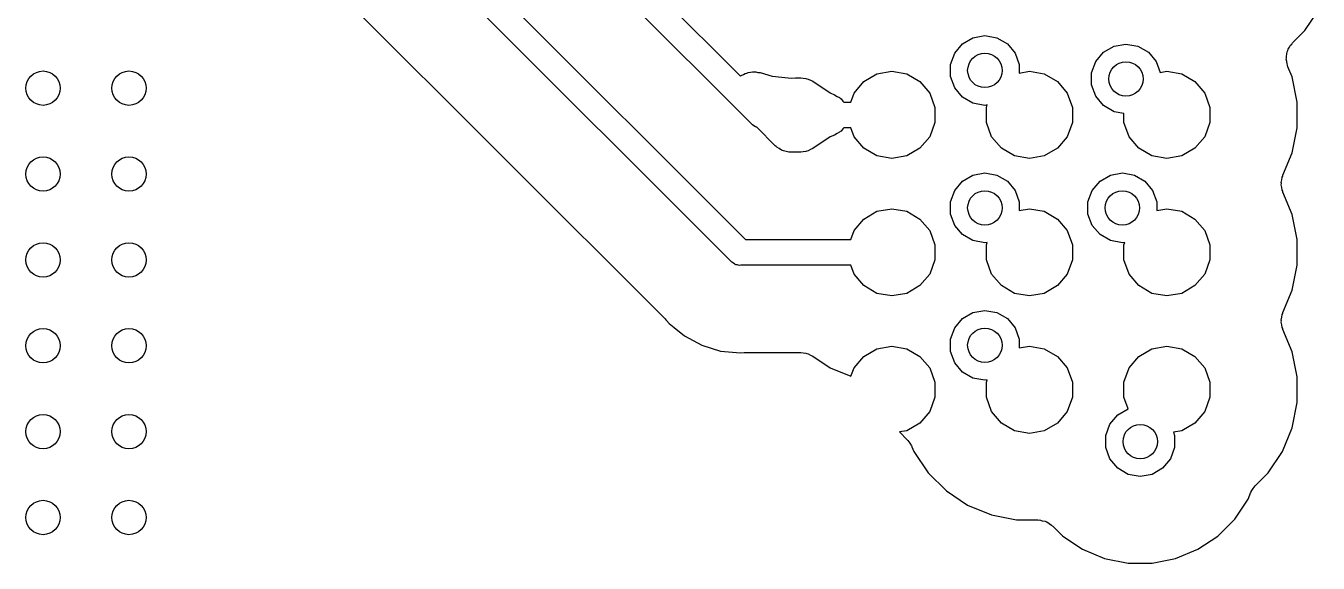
# Model space of a CAD drawing. Extents: x 552.7 to 632.3, y 410.9 to 459.8.
# Drawn here: x 565.04 to 572.56, y 426.31 to 429.44 of the extents above; entities that cross this region are included whole.
import ezdxf

# ---------------------------------------------------------------- set-up
doc = ezdxf.new("R2010")
doc.units = 0
doc.header["$MEASUREMENT"] = 0
doc.layers.add('BLACK', color=7, linetype='CONTINUOUS')

msp = doc.modelspace()

# ---------------------------------------------------------------- linework, layer by layer
at = {"layer": 'BLACK', "linetype": 'CONTINUOUS'}
for p, q in [((566.435, 430.991), (569.227, 428.199)), ((569.141, 428.073), (566.349, 430.865)), ((568.188, 430.158), (569.198, 429.149)), ((566.396, 430.099), (568.759, 427.736)), ((569.261, 428.873), (568.082, 430.052)), ((572.481, 429.416), (572.558, 429.531)), ((570.489, 429.338), (570.55, 429.373)), ((570.55, 429.373), (570.619, 429.386)), ((570.619, 429.386), (570.689, 429.373)), ((570.689, 429.373), (570.75, 429.338)), ((572.409, 429.344), (572.481, 429.416)), ((570.419, 429.218), (570.444, 429.284)), ((570.444, 429.284), (570.489, 429.338)), ((570.75, 429.338), (570.795, 429.284)), ((570.795, 429.284), (570.819, 429.218)), ((571.264, 429.236), (571.309, 429.29)), ((571.309, 429.29), (571.371, 429.325)), ((571.371, 429.325), (571.44, 429.337)), ((571.44, 429.337), (571.509, 429.325)), ((571.509, 429.325), (571.571, 429.29)), ((571.571, 429.29), (571.616, 429.236)), ((572.373, 429.265), (572.376, 429.279)), ((572.376, 429.279), (572.378, 429.292)), ((572.378, 429.292), (572.382, 429.3)), ((572.382, 429.3), (572.384, 429.308)), ((572.384, 429.308), (572.392, 429.319)), ((572.392, 429.319), (572.398, 429.331)), ((572.398, 429.331), (572.405, 429.337)), ((572.405, 429.337), (572.409, 429.344)), ((570.419, 429.147), (570.419, 429.218)), ((570.819, 429.218), (570.819, 429.168)), ((571.24, 429.169), (571.264, 429.236)), ((571.616, 429.236), (571.639, 429.171)), ((572.372, 429.249), (572.373, 429.257)), ((572.375, 429.235), (572.372, 429.249)), ((572.373, 429.257), (572.373, 429.265)), ((572.377, 429.221), (572.375, 429.235)), ((572.38, 429.214), (572.377, 429.221)), ((572.382, 429.205), (572.38, 429.214)), ((572.407, 429.145), (572.382, 429.205)), ((569.198, 429.149), (569.202, 429.153)), ((569.202, 429.153), (569.214, 429.159)), ((569.214, 429.159), (569.225, 429.166)), ((569.225, 429.166), (569.234, 429.168)), ((569.234, 429.168), (569.242, 429.172)), ((569.242, 429.172), (569.255, 429.173)), ((569.255, 429.173), (569.268, 429.176)), ((569.268, 429.176), (569.277, 429.175)), ((569.277, 429.175), (569.286, 429.176)), ((569.286, 429.176), (569.299, 429.172)), ((569.299, 429.172), (569.312, 429.171)), ((569.312, 429.171), (569.382, 429.149)), ((569.382, 429.149), (569.474, 429.14)), ((569.474, 429.14), (569.474, 429.14)), ((569.474, 429.14), (569.496, 429.138)), ((569.496, 429.138), (569.518, 429.14)), ((569.518, 429.14), (569.525, 429.14)), ((569.525, 429.14), (569.531, 429.141)), ((569.531, 429.141), (569.548, 429.141)), ((569.548, 429.141), (569.563, 429.138)), ((569.563, 429.138), (569.578, 429.137)), ((569.578, 429.137), (569.584, 429.135)), ((569.584, 429.135), (569.591, 429.133)), ((569.591, 429.133), (569.604, 429.126)), ((569.915, 429.118), (569.991, 429.163)), ((569.991, 429.163), (570.078, 429.178)), ((570.078, 429.178), (570.165, 429.163)), ((570.165, 429.163), (570.241, 429.118)), ((570.444, 429.081), (570.419, 429.147)), ((570.819, 429.168), (570.878, 429.178)), ((570.878, 429.178), (570.965, 429.163)), ((570.965, 429.163), (571.041, 429.118)), ((571.24, 429.099), (571.24, 429.169)), ((571.639, 429.171), (571.678, 429.178)), ((571.678, 429.178), (571.765, 429.163)), ((571.765, 429.163), (571.841, 429.118)), ((572.436, 428.999), (572.407, 429.145)), ((569.604, 429.126), (569.618, 429.12)), ((569.618, 429.12), (569.719, 429.052)), ((569.858, 429.051), (569.915, 429.118)), ((570.241, 429.118), (570.298, 429.051)), ((570.489, 429.027), (570.444, 429.081)), ((571.041, 429.118), (571.098, 429.051)), ((571.264, 429.033), (571.24, 429.099)), ((571.841, 429.118), (571.898, 429.051)), ((569.719, 429.052), (569.745, 429.041)), ((569.745, 429.041), (569.759, 429.032)), ((569.759, 429.032), (569.774, 429.025)), ((569.774, 429.025), (569.778, 429.021)), ((569.778, 429.021), (569.783, 429.018)), ((569.783, 429.018), (569.793, 429.004)), ((569.793, 429.004), (569.798, 428.999)), ((569.798, 428.999), (569.839, 428.999)), ((569.839, 428.999), (569.858, 429.051)), ((570.298, 429.051), (570.328, 428.968)), ((570.55, 428.992), (570.489, 429.027)), ((570.619, 428.979), (570.55, 428.992)), ((570.633, 428.982), (570.619, 428.979)), ((570.628, 428.968), (570.633, 428.982)), ((571.098, 429.051), (571.128, 428.968)), ((571.309, 428.979), (571.264, 429.033)), ((571.371, 428.943), (571.309, 428.979)), ((571.898, 429.051), (571.928, 428.968)), ((572.436, 428.849), (572.436, 428.999)), ((570.328, 428.968), (570.328, 428.88)), ((570.628, 428.88), (570.628, 428.968)), ((571.128, 428.968), (571.128, 428.88)), ((571.428, 428.933), (571.371, 428.943)), ((571.428, 428.88), (571.428, 428.933)), ((571.928, 428.968), (571.928, 428.88)), ((569.267, 428.866), (569.261, 428.873)), ((569.276, 428.861), (569.267, 428.866)), ((569.284, 428.855), (569.276, 428.861)), ((569.287, 428.854), (569.284, 428.855)), ((569.29, 428.852), (569.287, 428.854)), ((569.292, 428.852), (569.29, 428.852)), ((569.4, 428.744), (569.292, 428.852)), ((569.778, 428.827), (569.774, 428.823)), ((569.783, 428.83), (569.778, 428.827)), ((569.793, 428.844), (569.783, 428.83)), ((569.798, 428.849), (569.793, 428.844)), ((569.839, 428.849), (569.798, 428.849)), ((569.858, 428.797), (569.839, 428.849)), ((570.328, 428.88), (570.298, 428.797)), ((570.658, 428.797), (570.628, 428.88)), ((571.128, 428.88), (571.098, 428.797)), ((571.458, 428.797), (571.428, 428.88)), ((571.928, 428.88), (571.898, 428.797)), ((572.407, 428.703), (572.436, 428.849)), ((569.719, 428.796), (569.618, 428.728)), ((569.745, 428.807), (569.719, 428.796)), ((569.759, 428.816), (569.745, 428.807)), ((569.774, 428.823), (569.759, 428.816)), ((569.915, 428.73), (569.858, 428.797)), ((570.298, 428.797), (570.241, 428.73)), ((570.715, 428.73), (570.658, 428.797)), ((571.098, 428.797), (571.041, 428.73)), ((571.515, 428.73), (571.458, 428.797)), ((571.898, 428.797), (571.841, 428.73)), ((569.405, 428.741), (569.4, 428.744)), ((569.408, 428.737), (569.405, 428.741)), ((569.423, 428.728), (569.408, 428.737)), ((569.436, 428.719), (569.423, 428.728)), ((569.442, 428.717), (569.436, 428.719)), ((569.447, 428.715), (569.442, 428.717)), ((569.463, 428.712), (569.447, 428.715)), ((569.479, 428.707), (569.463, 428.712)), ((569.485, 428.708), (569.479, 428.707)), ((569.49, 428.707), (569.485, 428.708)), ((569.548, 428.707), (569.49, 428.707)), ((569.563, 428.71), (569.548, 428.707)), ((569.578, 428.711), (569.563, 428.71)), ((569.584, 428.713), (569.578, 428.711)), ((569.591, 428.715), (569.584, 428.713)), ((569.604, 428.722), (569.591, 428.715)), ((569.618, 428.728), (569.604, 428.722)), ((569.991, 428.685), (569.915, 428.73)), ((570.078, 428.67), (569.991, 428.685)), ((570.165, 428.685), (570.078, 428.67)), ((570.241, 428.73), (570.165, 428.685)), ((570.791, 428.685), (570.715, 428.73)), ((570.878, 428.67), (570.791, 428.685)), ((570.965, 428.685), (570.878, 428.67)), ((571.041, 428.73), (570.965, 428.685)), ((571.591, 428.685), (571.515, 428.73)), ((571.678, 428.67), (571.591, 428.685)), ((571.765, 428.685), (571.678, 428.67)), ((571.841, 428.73), (571.765, 428.685)), ((572.353, 428.573), (572.407, 428.703)), ((570.444, 428.484), (570.489, 428.538)), ((570.489, 428.538), (570.55, 428.573)), ((570.55, 428.573), (570.619, 428.586)), ((570.619, 428.586), (570.689, 428.573)), ((570.689, 428.573), (570.75, 428.538)), ((570.75, 428.538), (570.795, 428.484)), ((571.244, 428.484), (571.289, 428.538)), ((571.289, 428.538), (571.35, 428.573)), ((571.35, 428.573), (571.419, 428.586)), ((571.419, 428.586), (571.489, 428.573)), ((571.489, 428.573), (571.55, 428.538)), ((571.55, 428.538), (571.595, 428.484)), ((572.343, 428.53), (572.347, 428.546)), ((572.344, 428.524), (572.343, 428.53)), ((572.347, 428.546), (572.349, 428.562)), ((572.349, 428.562), (572.352, 428.567)), ((572.352, 428.567), (572.353, 428.573)), ((570.419, 428.418), (570.444, 428.484)), ((570.795, 428.484), (570.819, 428.418)), ((571.219, 428.418), (571.244, 428.484)), ((571.595, 428.484), (571.619, 428.418)), ((572.343, 428.518), (572.344, 428.524)), ((572.347, 428.502), (572.343, 428.518)), ((572.349, 428.486), (572.347, 428.502)), ((572.352, 428.481), (572.349, 428.486)), ((572.353, 428.475), (572.352, 428.481)), ((572.407, 428.345), (572.353, 428.475)), ((569.991, 428.363), (570.078, 428.378)), ((570.078, 428.378), (570.165, 428.363)), ((570.419, 428.347), (570.419, 428.418)), ((570.819, 428.418), (570.819, 428.368)), ((570.819, 428.368), (570.878, 428.378)), ((570.878, 428.378), (570.965, 428.363)), ((571.219, 428.347), (571.219, 428.418)), ((571.619, 428.418), (571.619, 428.368)), ((571.619, 428.368), (571.678, 428.378)), ((571.678, 428.378), (571.765, 428.363)), ((569.858, 428.251), (569.915, 428.318)), ((569.915, 428.318), (569.991, 428.363)), ((570.165, 428.363), (570.241, 428.318)), ((570.241, 428.318), (570.298, 428.251)), ((570.444, 428.281), (570.419, 428.347)), ((570.965, 428.363), (571.041, 428.318)), ((571.041, 428.318), (571.098, 428.251)), ((571.244, 428.281), (571.219, 428.347)), ((571.765, 428.363), (571.841, 428.318)), ((571.841, 428.318), (571.898, 428.251)), ((572.436, 428.199), (572.407, 428.345)), ((569.839, 428.199), (569.858, 428.251)), ((570.298, 428.251), (570.328, 428.168)), ((570.489, 428.227), (570.444, 428.281)), ((570.55, 428.192), (570.489, 428.227)), ((571.098, 428.251), (571.128, 428.168)), ((571.289, 428.227), (571.244, 428.281)), ((571.35, 428.192), (571.289, 428.227)), ((571.898, 428.251), (571.928, 428.168)), ((569.227, 428.199), (569.839, 428.199)), ((570.328, 428.168), (570.328, 428.08)), ((570.619, 428.179), (570.55, 428.192)), ((570.633, 428.182), (570.619, 428.179)), ((570.628, 428.168), (570.633, 428.182)), ((570.628, 428.08), (570.628, 428.168)), ((571.128, 428.168), (571.128, 428.08)), ((571.419, 428.179), (571.35, 428.192)), ((571.433, 428.182), (571.419, 428.179)), ((571.428, 428.168), (571.433, 428.182)), ((571.428, 428.08), (571.428, 428.168)), ((571.928, 428.168), (571.928, 428.08)), ((572.436, 428.049), (572.436, 428.199)), ((570.328, 428.08), (570.298, 427.997)), ((570.658, 427.997), (570.628, 428.08)), ((571.128, 428.08), (571.098, 427.997)), ((571.458, 427.997), (571.428, 428.08)), ((571.928, 428.08), (571.898, 427.997)), ((569.147, 428.066), (569.141, 428.073)), ((569.156, 428.061), (569.147, 428.066)), ((569.164, 428.055), (569.156, 428.061)), ((569.167, 428.054), (569.164, 428.055)), ((569.17, 428.052), (569.167, 428.054)), ((569.18, 428.051), (569.17, 428.052)), ((569.189, 428.048), (569.18, 428.051)), ((569.199, 428.049), (569.189, 428.048)), ((569.839, 428.049), (569.199, 428.049)), ((569.858, 427.997), (569.839, 428.049)), ((572.407, 427.903), (572.436, 428.049)), ((569.915, 427.93), (569.858, 427.997)), ((569.991, 427.885), (569.915, 427.93)), ((570.241, 427.93), (570.165, 427.885)), ((570.298, 427.997), (570.241, 427.93)), ((570.715, 427.93), (570.658, 427.997)), ((570.791, 427.885), (570.715, 427.93)), ((571.041, 427.93), (570.965, 427.885)), ((571.098, 427.997), (571.041, 427.93)), ((571.515, 427.93), (571.458, 427.997)), ((571.591, 427.885), (571.515, 427.93)), ((571.841, 427.93), (571.765, 427.885)), ((571.898, 427.997), (571.841, 427.93)), ((570.078, 427.87), (569.991, 427.885)), ((570.165, 427.885), (570.078, 427.87)), ((570.878, 427.87), (570.791, 427.885)), ((570.965, 427.885), (570.878, 427.87)), ((571.678, 427.87), (571.591, 427.885)), ((571.765, 427.885), (571.678, 427.87)), ((572.353, 427.773), (572.407, 427.903)), ((570.55, 427.773), (570.619, 427.786)), ((570.619, 427.786), (570.689, 427.773)), ((568.759, 427.736), (568.763, 427.731)), ((568.763, 427.731), (568.767, 427.727)), ((568.767, 427.727), (568.782, 427.71)), ((568.782, 427.71), (568.811, 427.686)), ((570.444, 427.684), (570.489, 427.738)), ((570.489, 427.738), (570.55, 427.773)), ((570.689, 427.773), (570.75, 427.738)), ((570.75, 427.738), (570.795, 427.684)), ((572.343, 427.73), (572.347, 427.746)), ((572.344, 427.724), (572.343, 427.73)), ((572.343, 427.718), (572.344, 427.724)), ((572.347, 427.702), (572.343, 427.718)), ((572.347, 427.746), (572.349, 427.762)), ((572.349, 427.686), (572.347, 427.702)), ((572.349, 427.762), (572.352, 427.767)), ((572.352, 427.767), (572.353, 427.773)), ((568.811, 427.686), (568.811, 427.686)), ((568.811, 427.686), (568.871, 427.637)), ((568.871, 427.637), (568.972, 427.583)), ((570.419, 427.618), (570.444, 427.684)), ((570.795, 427.684), (570.819, 427.618)), ((572.352, 427.681), (572.349, 427.686)), ((572.353, 427.675), (572.352, 427.681)), ((572.407, 427.545), (572.353, 427.675)), ((568.972, 427.583), (569.082, 427.549)), ((569.082, 427.549), (569.174, 427.54)), ((569.915, 427.518), (569.991, 427.563)), ((569.991, 427.563), (570.078, 427.578)), ((570.078, 427.578), (570.165, 427.563)), ((570.165, 427.563), (570.241, 427.518)), ((570.419, 427.547), (570.419, 427.618)), ((570.819, 427.618), (570.819, 427.568)), ((570.819, 427.568), (570.878, 427.578)), ((570.878, 427.578), (570.965, 427.563)), ((570.965, 427.563), (571.041, 427.518)), ((571.515, 427.518), (571.591, 427.563)), ((571.591, 427.563), (571.678, 427.578)), ((571.678, 427.578), (571.765, 427.563)), ((571.765, 427.563), (571.841, 427.518)), ((569.174, 427.54), (569.174, 427.54)), ((569.174, 427.54), (569.196, 427.538)), ((569.196, 427.538), (569.218, 427.54)), ((569.218, 427.54), (569.225, 427.54)), ((569.225, 427.54), (569.231, 427.541)), ((569.231, 427.541), (569.548, 427.541)), ((569.548, 427.541), (569.563, 427.538)), ((569.563, 427.538), (569.578, 427.537)), ((569.578, 427.537), (569.584, 427.535)), ((569.584, 427.535), (569.591, 427.533)), ((569.591, 427.533), (569.604, 427.526)), ((569.604, 427.526), (569.618, 427.52)), ((569.618, 427.52), (569.719, 427.452)), ((569.858, 427.451), (569.915, 427.518)), ((570.241, 427.518), (570.298, 427.451)), ((570.444, 427.481), (570.419, 427.547)), ((570.489, 427.427), (570.444, 427.481)), ((571.041, 427.518), (571.098, 427.451)), ((571.458, 427.451), (571.515, 427.518)), ((571.841, 427.518), (571.898, 427.451)), ((572.436, 427.399), (572.407, 427.545)), ((569.719, 427.452), (569.84, 427.402)), ((569.84, 427.402), (569.858, 427.451)), ((570.298, 427.451), (570.328, 427.368)), ((570.55, 427.392), (570.489, 427.427)), ((571.098, 427.451), (571.128, 427.368)), ((571.428, 427.368), (571.458, 427.451)), ((571.898, 427.451), (571.928, 427.368)), ((572.436, 427.249), (572.436, 427.399)), ((570.328, 427.368), (570.328, 427.28)), ((570.619, 427.379), (570.55, 427.392)), ((570.633, 427.382), (570.619, 427.379)), ((570.628, 427.368), (570.633, 427.382)), ((570.628, 427.28), (570.628, 427.368)), ((571.128, 427.368), (571.128, 427.28)), ((571.428, 427.28), (571.428, 427.368)), ((571.928, 427.368), (571.928, 427.28)), ((570.328, 427.28), (570.298, 427.197)), ((570.658, 427.197), (570.628, 427.28)), ((571.128, 427.28), (571.098, 427.197)), ((571.453, 427.213), (571.428, 427.28)), ((571.928, 427.28), (571.898, 427.197)), ((572.407, 427.103), (572.436, 427.249)), ((570.298, 427.197), (570.241, 427.13)), ((570.715, 427.13), (570.658, 427.197)), ((571.098, 427.197), (571.041, 427.13)), ((571.347, 427.124), (571.392, 427.178)), ((571.392, 427.178), (571.453, 427.213)), ((571.898, 427.197), (571.841, 427.13)), ((570.241, 427.13), (570.165, 427.085)), ((570.791, 427.085), (570.715, 427.13)), ((571.041, 427.13), (570.965, 427.085)), ((571.323, 427.058), (571.347, 427.124)), ((571.841, 427.13), (571.765, 427.085)), ((572.35, 426.965), (572.407, 427.103)), ((570.165, 427.085), (570.123, 427.078)), ((570.123, 427.078), (570.168, 427.033)), ((570.168, 427.033), (570.169, 427.031)), ((570.169, 427.031), (570.171, 427.029)), ((570.171, 427.029), (570.182, 427.013)), ((570.878, 427.07), (570.791, 427.085)), ((570.965, 427.085), (570.878, 427.07)), ((571.323, 426.987), (571.323, 427.058)), ((571.765, 427.085), (571.716, 427.077)), ((571.716, 427.077), (571.723, 427.058)), ((571.723, 427.058), (571.723, 426.987)), ((570.182, 427.013), (570.193, 426.997)), ((570.193, 426.997), (570.194, 426.994)), ((570.194, 426.994), (570.195, 426.992)), ((570.195, 426.992), (570.206, 426.965)), ((570.206, 426.965), (570.289, 426.841)), ((571.347, 426.921), (571.323, 426.987)), ((571.723, 426.987), (571.699, 426.921)), ((572.267, 426.841), (572.35, 426.965)), ((571.392, 426.867), (571.347, 426.921)), ((571.699, 426.921), (571.653, 426.867)), ((570.289, 426.841), (570.395, 426.735)), ((571.453, 426.831), (571.392, 426.867)), ((571.523, 426.819), (571.453, 426.831)), ((571.592, 426.831), (571.523, 426.819)), ((571.653, 426.867), (571.592, 426.831)), ((572.195, 426.769), (572.267, 426.841)), ((570.395, 426.735), (570.519, 426.652)), ((572.15, 426.687), (572.167, 426.727)), ((572.167, 426.727), (572.169, 426.73)), ((572.169, 426.732), (572.18, 426.748)), ((572.169, 426.73), (572.169, 426.732)), ((572.18, 426.748), (572.191, 426.765)), ((572.191, 426.765), (572.193, 426.766)), ((572.193, 426.766), (572.195, 426.769)), ((570.519, 426.652), (570.657, 426.595)), ((572.073, 426.571), (572.15, 426.687)), ((570.657, 426.595), (570.803, 426.566)), ((570.803, 426.566), (570.925, 426.566)), ((570.925, 426.566), (570.931, 426.565)), ((570.931, 426.565), (570.936, 426.566)), ((570.936, 426.566), (570.952, 426.561)), ((570.952, 426.561), (570.969, 426.558)), ((570.969, 426.558), (570.974, 426.556)), ((570.974, 426.556), (570.979, 426.554)), ((570.979, 426.554), (570.993, 426.545)), ((570.993, 426.545), (571.007, 426.536)), ((571.007, 426.536), (571.01, 426.532)), ((571.01, 426.532), (571.015, 426.529)), ((571.015, 426.529), (571.072, 426.472)), ((571.974, 426.472), (572.073, 426.571)), ((571.072, 426.472), (571.187, 426.395)), ((571.858, 426.395), (571.974, 426.472)), ((571.187, 426.395), (571.316, 426.341)), ((571.729, 426.341), (571.858, 426.395)), ((571.316, 426.341), (571.453, 426.314)), ((571.453, 426.314), (571.593, 426.314)), ((571.593, 426.314), (571.729, 426.341))]:
    msp.add_line(p, q, dxfattribs=at)
at = {"layer": 'BLACK'}
for centre in [(570.619, 429.183), (571.44, 429.134), (565.14, 429.08), (565.64, 429.08), (565.14, 428.58), (565.64, 428.58), (570.619, 428.383), (571.419, 428.383), (565.14, 428.08), (565.64, 428.08), (565.14, 427.58), (565.64, 427.58), (570.619, 427.583), (565.14, 427.08), (565.64, 427.08), (571.523, 427.022), (565.14, 426.58), (565.64, 426.58)]:
    msp.add_circle(centre, 0.1, dxfattribs=at)

doc.saveas('drawing.dxf')
